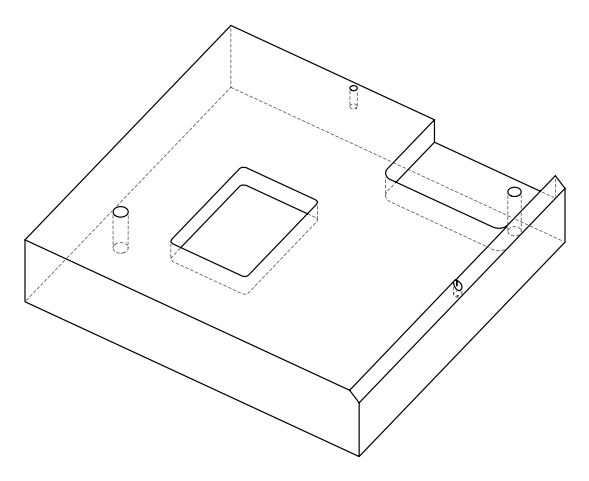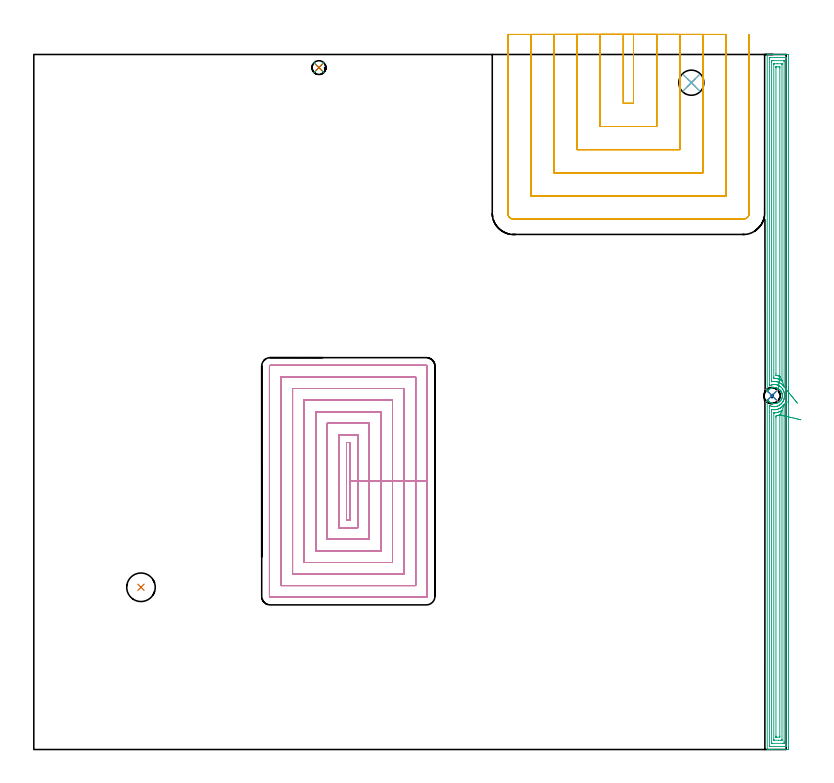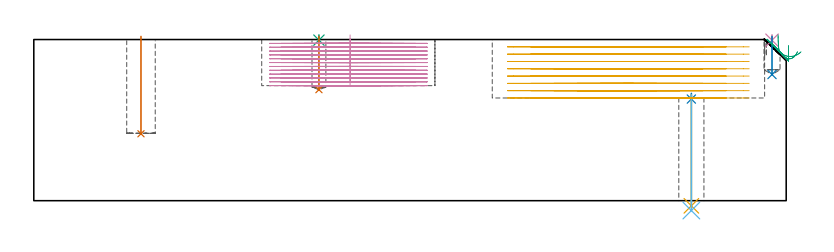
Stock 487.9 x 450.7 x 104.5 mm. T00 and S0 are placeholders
(PLAN: 11 operations, 8 tool changes, 116.3 min)
(1 INDEXABLE_INSERT_DRILL_BLIND_HOLE_FROM_SOLID | STEP1POCKET | NXT0302_008 | 0.25 min | 16330 mm3)
(2 SPOT_DRILL | STEP1HOLE | NXT0321_9005460120000 | 0.04 min | 4189 mm3)
(3 SPOT_DRILL_1 | STEP1POCKET_1 | NXT0321_9005460120000 | 0.03 min | 4 mm3)
(4 SPOT_DRILL_2 | STEP1POCKET_2 | NXT0321_9005460120000 | 0.03 min | 0 mm3)
(5 DRILL_THROUGH_HOLE_INTO_CENTER | STEP1HOLE | NXT0301_072 | 0.3 min | 5336 mm3)
(6 DRILL_TO_ENLARGE_THROUGH_HOLE | STEP1HOLE | UGT0301_287 | 0.31 min | 12220 mm3)
(7 DRILL_BLIND_HOLE_INTO_CENTER | STEP1POCKET_1 | NXT0301_061 | 0.14 min | 1981 mm3)
(8 DRILL_BLIND_HOLE_INTO_CENTER_1 | STEP1POCKET_2 | UGT0301_217 | 0.1 min | 1739 mm3)
(9 AREA_MILL | FG_CHAMFER_SURFACE | UGT0205_001 | 18.41 min | 42527 mm3)
(10 MILL_RECTANGULAR_POCKET | POCKET_RECTANGULAR_STRAIGHT | NXT0201_013 | Follow Part, ap 2.5, ae 75% | 59.44 min | 537633 mm3)
(11 MILL_SLOT | SLOT_PARTIAL_RECTANGULAR | UGT0201_094 | Follow Part, ap 5, ae 75% | 37.26 min | 770110 mm3)
(TOOL NXT0302_008 | Index. Insert Drill 18.5mm [880-D1850L25-05] | D18.5 PA176 FL93 Z2)
(TOOL NXT0321_9005460120000 | NC Spot Drill, 142deg, 12mm, Carbide, Uncoated | D12 PA142 FL30 Z2)
(TOOL NXT0301_072 | Carbide Drill 10.1mm [860.1-1010-051A1-MM 2214] | D10.1 PA140 FL71 Z2)
(TOOL UGT0301_287 | Twist Drill 16.3 mm | D16.3 PA118 FL125 Z2)
(TOOL NXT0301_061 | Carbide Drill 9mm [860.1-0900-027A1-MM 2214] | D9 PA140 FL47 Z2)
(TOOL UGT0301_217 | Twist Drill 10.4 mm | D10.4 PA118 FL82 Z2)
(TOOL UGT0205_001 | Chamfer Mill 20 x 3 x 45 deg. | D20 FL50 Z2)
(TOOL NXT0201_013 | ENDMILL 10mm | D10 FL30 Z4)
(TOOL UGT0201_094 | End mill 20 mm | D20 FL38 Z4)
(OP 1 INDEXABLE_INSERT_DRILL_BLIND_HOLE_FROM_SOLID)
G17 G21 G94 G90
T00 M6
G54
G17 G0 G90 X69.5 Y105.2 S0 M3
G43 Z114.5 H1
G94 G81 G98 Z43.4 F250. R106.5
G80
M5
M2
(OP 2 SPOT_DRILL)
G17 G21 G94 G90
T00 M6
G54
G17 G0 G90 X426.4 Y432.4 S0 M3
G43 Z114.5 H0
G94 G81 G98 Z65.898 F250. R69.6
G80
M5
M2
(OP 3 SPOT_DRILL_1)
G17 G21 G94 G90
T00 M6
G54
G17 G0 G90 X184.9 Y442.2 S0 M3
G43 Z114.5 H0
G94 G81 G98 Z104.113 F250. R107.5
G80
M5
M2
(OP 4 SPOT_DRILL_2)
G17 G21 G94 G90
T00 M6
G54
G17 G0 G90 X478.7 Y229.5 S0 M3
G43 Z114.5 H0
G94 G81 G98 Z104.052 F250. R107.5
G80
M5
M2
(OP 5 DRILL_THROUGH_HOLE_INTO_CENTER)
G17 G21 G94 G90
T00 M6
G54
G17 G0 G90 X426.4 Y432.4 S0 M3
G43 Z114.5 H1
G94 G73 G98 Z-3.338 F250. Q9.991 R68.6
G80
M5
M2
(OP 6 DRILL_TO_ENLARGE_THROUGH_HOLE)
G17 G21 G94 G90
T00 M6
G54
G17 G0 G90 X426.4 Y432.4 S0 M3
G43 Z114.5 H0
G94 G73 G98 Z-6.397 F250. Q14.599 R68.6
G80
M5
M2
(OP 7 DRILL_BLIND_HOLE_INTO_CENTER)
G17 G21 G94 G90
T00 M6
G54
G17 G0 G90 X184.9 Y442.2 S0 M3
G43 Z114.5 H1
G94 G81 G98 Z72. F250. R106.5
G80
M5
M2
(OP 8 DRILL_BLIND_HOLE_INTO_CENTER_1)
G17 G21 G94 G90
T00 M6
G54
G17 G0 G90 X478.7 Y229.5 S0 M3
G43 Z114.5 H0
G94 G81 G98 Z81.8 F250. R106.5
G80
M5
M2
(OP 9 AREA_MILL)
G17 G21 G94 G90
T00 M6
G54
G17 G0 G90 X489.4 Y235.35 S1061 M3
G43 Z114.5 H0
Z100.7
G94 G1 Y235.312 Z99.828 F250.
Y235.198 Z98.964
Y235.009 Z98.112
Y234.747 Z97.28
Y234.413 Z96.474
Y234.01 Z95.7
Y233.542 Z94.964
Y233.01 Z94.272
Y232.421 Z93.629
Y231.778 Z93.04
Y231.086 Z92.508
Y230.35 Z92.04
Y229.576 Z91.637
Y228.77 Z91.303
Y227.938 Z91.041
Y227.086 Z90.852
Y226.222 Z90.738
Y225.35 Z90.7
Y1.161
X489.399 Y0.621 Z90.701
X489.397 Y0.271 Z90.702
X489.393 Y0.01 Z90.704
X489.054 Y0. Z91.043
X478.567 Z101.527
X478.034 Z102.063
X477.694 Z102.402
X477.16 Z102.936
X476.82 Z103.275
X475.869 Z104.23
X475.734 Y0.002 Z104.359
X475.654 Y0.005 Z104.437
X475.603 Y0.01 Z104.488
X475.6 Y0.174 Z104.5
Y226.69
X475.607 Y227.047 Z104.492
X475.742 Y226.829 Z104.357
X475.83 Y226.69 Z104.27
X475.946 Y226.532 Z104.154
X476.169 Y226.228 Z103.931
X476.353 Y226.007 Z103.747
X476.55 Y225.798 Z103.55
X476.983 Y225.43 Z103.117
X477.44 Y225.106 Z102.66
X477.775 Y224.903 Z102.325
X478.05 Y224.773 Z102.05
X478.33 Y224.657 Z101.77
X478.772 Y224.511 Z101.328
X479.22 Y224.405 Z100.88
X479.664 Y224.339 Z100.436
X480.11 Y224.312 Z99.99
X480.556 Y224.323 Z99.544
X481. Y224.372 Z99.1
X481.447 Y224.464 Z98.653
X481.89 Y224.593 Z98.21
X482.262 Y224.736 Z97.838
X482.626 Y224.903 Z97.474
X482.78 Y224.991 Z97.32
X483.236 Y225.293 Z96.864
X483.67 Y225.636 Z96.43
X483.845 Y225.797 Z96.255
X484.221 Y226.22 Z95.879
X484.56 Y226.67 Z95.54
X484.572 Y226.69 Z95.527
X484.625 Y226.789 Z95.47
X484.815 Y227.13 Z95.283
X485.022 Y227.583 Z95.075
X485.073 Y227.733 Z95.023
X485.172 Y228.027 Z94.921
X485.286 Y228.476 Z94.81
X485.358 Y228.922 Z94.741
X485.371 Y229.114 Z94.728
X485.385 Y229.369 Z94.705
X485.382 Y229.499 Z94.704
X485.381 Y229.606 Z94.707
Y229.817 Z94.715
X485.354 Y230.066 Z94.743
X485.332 Y230.262 Z94.765
X485.319 Y230.328 Z94.779
X485.267 Y230.6 Z94.832
X485.245 Y230.711 Z94.852
X485.128 Y231.121 Z94.971
X485.118 Y231.156 Z94.981
X484.94 Y231.608 Z95.156
X484.84 Y231.813 Z95.259
X484.724 Y232.049 Z95.375
X484.685 Y232.114 Z95.414
X484.586 Y232.276 Z95.507
X484.565 Y232.315 Z95.532
X484.559 Y232.325 Z95.539
X484.524 Y232.375 Z95.576
X484.334 Y232.641 Z95.766
X484.092 Y232.942 Z96.008
X483.886 Y233.159 Z96.214
X483.67 Y233.365 Z96.43
X483.375 Y233.608 Z96.725
X483.069 Y233.835 Z97.031
X482.78 Y234.006 Z97.32
X482.34 Y234.226 Z97.76
X481.89 Y234.407 Z98.21
X481.447 Y234.536 Z98.653
X481. Y234.628 Z99.1
X480.556 Y234.677 Z99.544
X480.11 Y234.688 Z99.99
X479.664 Y234.661 Z100.436
X479.22 Y234.595 Z100.88
X478.772 Y234.489 Z101.328
X478.33 Y234.34 Z101.77
X477.878 Y234.141 Z102.222
X477.44 Y233.902 Z102.66
X477.33 Y233.835 Z102.77
X476.932 Y233.528 Z103.168
X476.55 Y233.194 Z103.55
X476.309 Y232.942 Z103.791
X475.971 Y232.508 Z104.129
X475.673 Y232.052 Z104.427
X475.671 Y232.049 Z104.429
X475.652 Y232.033 Z104.447
X475.605 Y232.048 Z104.495
X475.601 Y232.051 Z104.499
X475.6 Y232.052 Z104.5
Y450.526
X475.602 Y450.69 Z104.488
X475.732 Y450.697 Z104.36
X475.87 Y450.7 Z104.23
X476.138 Z103.961
X476.82 Z103.275
X478.034 Z102.063
X478.567 Z101.527
X489.054 Z91.043
X489.325 Y450.696 Z90.773
X489.392 Y450.69 Z90.705
X489.399 Y450.62 Z90.699
X489.4 Y450.079 Z90.7
Y225.35
X487.986 Z92.114
Y2.607
X487.985 Y2.408 Z92.115
X487.981 Y2.061 Z92.119
X487.979 Y2.021 Z92.121
X487.974 Y2.01 Z92.126
X487.945 Y2.007 Z92.155
X487.839 Y2.002 Z92.262
X487.705 Y2. Z92.395
X477.218 Z102.882
X477.064 Y2.003 Z103.036
X477.033 Y2.006 Z103.067
X477.022 Y2.01 Z103.078
X477.02 Y2.019 Z103.08
X477.017 Y2.055 Z103.083
X477.015 Y2.209 Z103.085
X477.014 Y222.223 Z103.086
X477.016 Y222.915 Z103.084
X477.019 Y223.116 Z103.081
X477.021 Y223.164 Z103.079
X477.026 Y223.171 Z103.074
X477.042 Y223.166 Z103.058
X477.061 Y223.158 Z103.039
X477.137 Y223.116 Z102.963
X477.694 Y222.847 Z102.406
X478.121 Y222.679 Z101.979
X478.567 Y222.541 Z101.533
X479.275 Y222.392 Z100.825
X479.441 Y222.371 Z100.659
X479.827 Y222.337 Z100.273
X480.221 Y222.319 Z99.879
X480.315 Y222.322 Z99.785
X480.698 Y222.343 Z99.402
X481.038 Y222.377 Z99.062
X481.189 Y222.4 Z98.911
X481.767 Y222.525 Z98.333
X482.063 Y222.611 Z98.037
X482.432 Y222.739 Z97.668
X482.937 Y222.952 Z97.163
X483.048 Y223.003 Z97.052
X483.264 Y223.116 Z96.836
X483.598 Y223.333 Z96.502
X483.811 Y223.477 Z96.289
X484.11 Y223.704 Z95.99
X484.489 Y224.01 Z95.611
X484.591 Y224.105 Z95.509
X484.685 Y224.199 Z95.415
X485.013 Y224.568 Z95.087
X485.288 Y224.903 Z94.812
X485.406 Y225.059 Z94.694
X485.559 Y225.268 Z94.541
X485.754 Y225.597 Z94.346
X485.865 Y225.797 Z94.235
X486.058 Y226.18 Z94.042
X486.285 Y226.69 Z93.815
X486.303 Y226.734 Z93.797
X486.316 Y226.77 Z93.784
X486.326 Y226.799 Z93.774
X486.433 Y227.12 Z93.667
X486.534 Y227.48 Z93.566
X486.561 Y227.584 Z93.539
X486.64 Y227.924 Z93.46
X486.689 Y228.215 Z93.411
X486.73 Y228.477 Z93.37
X486.779 Y229.017 Z93.321
X486.797 Y229.371 Z93.303
X486.789 Y229.9 Z93.311
X486.758 Y230.265 Z93.342
X486.725 Y230.556 Z93.375
X486.667 Y230.918 Z93.433
X486.62 Y231.158 Z93.48
X486.586 Y231.319 Z93.514
X486.433 Y231.887 Z93.667
X486.379 Y232.052 Z93.721
X486.349 Y232.137 Z93.751
X486.147 Y232.636 Z93.953
X485.998 Y232.945 Z94.102
X485.85 Y233.243 Z94.25
X485.559 Y233.728 Z94.541
X485.485 Y233.839 Z94.615
X485.288 Y234.116 Z94.812
X484.752 Y234.732 Z95.348
X484.685 Y234.798 Z95.415
X484.125 Y235.305 Z95.975
X483.811 Y235.539 Z96.289
X483.69 Y235.626 Z96.41
X483.212 Y235.901 Z96.888
X482.937 Y236.038 Z97.163
X482.668 Y236.163 Z97.432
X482.238 Y236.341 Z97.862
X482.063 Y236.394 Z98.037
X481.627 Y236.519 Z98.473
X481.189 Y236.603 Z98.911
X481.09 Y236.62 Z99.01
X480.679 Y236.659 Z99.421
X480.315 Y236.675 Z99.785
X480.161 Y236.678 Z99.939
X479.441 Y236.629 Z100.659
X479.344 Y236.619 Z100.756
X478.784 Y236.519 Z101.316
X478.609 Y236.477 Z101.491
X478.567 Y236.464 Z101.533
X477.951 Y236.256 Z102.149
X477.694 Y236.144 Z102.406
X477.343 Y235.984 Z102.757
X477.024 Y235.829 Z103.076
X477.021 Y235.916 Z103.079
X477.016 Y236.319 Z103.084
X477.015 Y236.519 Z103.085
X477.014 Y236.718 Z103.086
Y448.093
X477.015 Y448.292 Z103.085
X477.019 Y448.639 Z103.081
X477.021 Y448.679 Z103.079
X477.026 Y448.69 Z103.074
X477.056 Y448.693 Z103.044
X477.162 Y448.697 Z102.938
X477.295 Y448.7 Z102.805
X487.782 Z92.318
X487.936 Y448.697 Z92.164
X487.967 Y448.694 Z92.133
X487.978 Y448.69 Z92.122
X487.98 Y448.681 Z92.12
X487.983 Y448.645 Z92.117
X487.985 Y448.491 Z92.115
X487.986 Y225.35 Z92.114
X486.559 Y223.83 Z93.541
X486.565 Y223.731 Z93.535
X486.568 Y223.542 Z93.532
X486.571 Y223.258 Z93.529
Y223.116
Y4.947
X486.569 Y4.195 Z93.531
X486.567 Y4.057 Z93.533
X486.565 Y4.015 Z93.535
X486.527 Y4.01 Z93.573
X486.433 Y4.007 Z93.667
X485.749 Y4. Z94.351
X485.559 Z94.541
X478.758 Z101.342
X478.567 Y4.002 Z101.533
X478.504 Y4.005 Z101.596
X478.455 Y4.01 Z101.645
X478.435 Y4.02 Z101.665
X478.433 Y4.054 Z101.667
X478.43 Y4.195 Z101.67
X478.429 Y4.337 Z101.671
Y219.684
X478.434 Y220.435 Z101.666
X478.435 Y220.504 Z101.665
X478.44 Y220.527 Z101.66
X478.479 Y220.526 Z101.621
X478.567 Y220.509 Z101.533
X478.935 Y220.435 Z101.165
X479.441 Y220.364 Z100.659
X479.521 Y220.354 Z100.579
X480.315 Y220.326 Z99.785
X480.423 Y220.325 Z99.677
X480.799 Y220.348 Z99.301
X481.189 Y220.384 Z98.911
X481.234 Y220.389 Z98.866
X481.505 Y220.435 Z98.595
X481.962 Y220.539 Z98.138
X482.063 Y220.568 Z98.037
X482.631 Y220.749 Z97.469
X482.937 Y220.865 Z97.163
X483.683 Y221.198 Z96.417
X483.811 Y221.269 Z96.289
X483.848 Y221.291 Z96.252
X483.91 Y221.329 Z96.19
X484.377 Y221.643 Z95.723
X484.685 Y221.871 Z95.415
X485.125 Y222.223 Z94.975
X485.358 Y222.428 Z94.742
X485.559 Y222.627 Z94.541
X485.787 Y222.882 Z94.313
X485.991 Y223.116 Z94.109
X486.19 Y223.364 Z93.91
X486.559 Y223.83 Z93.541
X485.152 Y219.928 Z94.948
X485.153 Y219.916 Z94.947
X485.155 Y219.832 Z94.945
X485.157 Y219.703 Z94.943
Y219.542
Y6.393
X485.156 Y6.232 Z94.944
X485.153 Y6.103 Z94.947
X485.151 Y6.025 Z94.949
X485.112 Y6.01 Z94.988
X484.685 Y6. Z95.415
X484.667 Z95.433
X482.937 Z97.163
X480.298 Z99.802
X479.892 Y6.01 Z100.208
X479.849 Y6.011 Z100.251
X479.847 Y6.044 Z100.253
X479.844 Y6.094 Z100.256
X479.843 Y6.142 Z100.257
Y6.465
Y217.755
X479.844 Y218.236 Z100.256
X479.847 Y218.306 Z100.253
X479.849 Y218.321 Z100.251
X479.856 Y218.326 Z100.244
X479.891 Y218.328 Z100.209
X480.035 Y218.329 Z100.065
X480.315 Y218.327 Z99.785
X480.618 Y218.338 Z99.482
X481.189 Y218.385 Z98.911
X481.418 Y218.414 Z98.682
X482.063 Y218.537 Z98.037
X482.153 Y218.557 Z97.947
X482.499 Y218.648 Z97.601
X482.831 Y218.756 Z97.269
X482.937 Y218.795 Z97.163
X483.463 Y219.004 Z96.637
X483.811 Y219.161 Z96.289
X484.067 Y219.28 Z96.033
X484.544 Y219.542 Z95.556
X485.059 Y219.871 Z95.041
X485.152 Y219.928 Z94.948
X483.731 Y217.015 Z96.369
X483.736 Y217.003 Z96.364
X483.741 Y216.933 Z96.359
X483.743 Y216.861 Z96.357
Y216.788
Y8.663
X483.739 Y8.251 Z96.361
X483.736 Y8.046 Z96.364
X483.729 Y8.01 Z96.371
X483.678 Y8.006 Z96.422
X483.584 Y8.002 Z96.516
X481.837 Y8. Z98.263
X481.346 Y8.006 Z98.754
X481.292 Y8.01 Z98.808
X481.264 Y8.014 Z98.836
X481.262 Y8.051 Z98.838
X481.259 Y8.231 Z98.841
X481.257 Y8.594 Z98.843
Y8.663
Y215.005
X481.258 Y215.897 Z98.842
X481.259 Y215.968 Z98.841
X481.268 Y216.369 Z98.832
X481.611 Y216.43 Z98.489
X482.063 Y216.52 Z98.037
X482.339 Y216.579 Z97.761
X482.937 Y216.741 Z97.163
X483.028 Y216.768 Z97.072
X483.318 Y216.861 Z96.782
X483.675 Y217. Z96.425
X483.716 Y217.015 Z96.384
X483.725 Y217.016 Z96.375
X483.731 Y217.015 Z96.369
X484.365 Y216.867 Z95.788
X485.046 Y216.708 Z95.267
X485.768 Y216.54 Z94.808
X486.527 Y216.363 Z94.415
X487.316 Y216.179 Z94.092
X488.129 Y215.989 Z93.841
X488.961 Y215.795 Z93.663
X489.805 Y215.598 Z93.561
X490.654 Y215.4 Z93.534
X491.502 Y215.202 Z93.584
X492.343 Y215.006 Z93.709
X493.17 Y214.814 Z93.909
X493.977 Y214.625 Z94.182
X494.758 Y214.443 Z94.527
X495.506 Y214.269 Z94.94
X496.216 Y214.103 Z95.418
X496.883 Y213.948 Z95.959
X497.502 Y213.803 Z96.556
G0 X495.243 Y224.45 Z96.673
G1 X494.931 Y224.835 Z95.956
X494.58 Y225.268 Z95.285
X494.194 Y225.745 Z94.665
X493.775 Y226.262 Z94.1
X493.327 Y226.815 Z93.596
X492.852 Y227.4 Z93.156
X492.356 Y228.013 Z92.783
X491.841 Y228.649 Z92.48
X491.311 Y229.303 Z92.25
X490.771 Y229.969 Z92.094
X490.224 Y230.644 Z92.013
X489.675 Y231.322 Z92.008
X489.127 Y231.998 Z92.08
X488.586 Y232.666 Z92.227
X488.055 Y233.321 Z92.448
X487.538 Y233.96 Z92.742
X487.039 Y234.575 Z93.106
X486.562 Y235.164 Z93.538
X486.545 Y235.185 Z93.555
X486.433 Y235.329 Z93.667
X486.205 Y235.626 Z93.895
X485.559 Y236.372 Z94.541
X485.406 Y236.519 Z94.694
X484.685 Y237.139 Z95.415
X484.319 Y237.413 Z95.781
X483.811 Y237.715 Z96.289
X483.218 Y238.019 Z96.882
X482.937 Y238.135 Z97.163
X482.507 Y238.307 Z97.593
X482.063 Y238.433 Z98.037
X481.895 Y238.479 Z98.205
X481.189 Y238.609 Z98.911
X480.857 Y238.646 Z99.243
X480.315 Y238.673 Z99.785
X479.963 Y238.667 Z100.137
X479.441 Y238.631 Z100.659
X479.157 Y238.597 Z100.943
X478.567 Y238.495 Z101.533
X478.466 Y238.479 Z101.634
X478.441 Y238.476 Z101.659
X478.436 Y238.585 Z101.664
X478.432 Y238.774 Z101.668
X478.429 Y239.058 Z101.671
Y239.2
Y445.753
X478.431 Y446.505 Z101.669
X478.433 Y446.643 Z101.667
X478.435 Y446.685 Z101.665
X478.473 Y446.69 Z101.627
X478.567 Y446.693 Z101.533
X479.251 Y446.7 Z100.849
X479.441 Z100.659
X486.242 Z93.858
X486.433 Y446.698 Z93.667
X486.496 Y446.695 Z93.604
X486.545 Y446.69 Z93.555
X486.565 Y446.68 Z93.535
X486.567 Y446.646 Z93.533
X486.57 Y446.505 Z93.53
X486.571 Y446.363 Z93.529
Y235.484
X486.57 Y235.342 Z93.53
X486.568 Y235.247 Z93.532
X486.565 Y235.174 Z93.535
X486.562 Y235.164 Z93.538
X485.151 Y239.085 Z94.949
X485.132 Y239.09 Z94.968
X484.964 Y239.2 Z95.136
X484.685 Y239.369 Z95.415
X484.291 Y239.603 Z95.809
X483.811 Y239.837 Z96.289
X483.25 Y240.094 Z96.85
X482.937 Y240.21 Z97.163
X482.762 Y240.272 Z97.338
X482.063 Y240.461 Z98.037
X481.617 Y240.549 Z98.483
X481.189 Y240.615 Z98.911
X480.634 Y240.661 Z99.466
X480.315 Y240.673 Z99.785
X480.012 Y240.676 Z100.088
X479.923 Y240.678 Z100.177
X479.866 Y240.682 Z100.234
X479.849 Y240.686 Z100.251
X479.848 Y240.699 Z100.252
X479.845 Y240.826 Z100.255
X479.843 Y240.987 Z100.257
Y241.47
Y444.307
X479.844 Y444.468 Z100.256
X479.847 Y444.597 Z100.253
X479.849 Y444.675 Z100.251
X479.888 Y444.69 Z100.212
X480.315 Y444.7 Z99.785
X480.333 Z99.767
X482.063 Z98.037
X484.702 Z95.398
X485.108 Y444.691 Z94.992
X485.151 Y444.689 Z94.949
X485.154 Y444.656 Z94.946
X485.156 Y444.606 Z94.944
X485.157 Y444.558 Z94.943
Y444.235
Y239.611
X485.155 Y239.2 Z94.945
X485.151 Y239.085 Z94.949
X483.737 Y241.989 Z96.363
X483.698 Y241.996 Z96.402
X483.229 Y242.165 Z96.871
X482.937 Y242.256 Z97.163
X482.428 Y242.401 Z97.672
X482.063 Y242.479 Z98.037
X481.344 Y242.616 Z98.756
X481.301 Y242.629 Z98.799
X481.264 Y242.698 Z98.836
X481.257 Y243.668 Z98.843
Y442.037
X481.261 Y442.449 Z98.839
X481.264 Y442.654 Z98.836
X481.271 Y442.69 Z98.829
X481.322 Y442.694 Z98.778
X481.417 Y442.698 Z98.683
X483.163 Y442.7 Z96.937
X483.654 Y442.694 Z96.446
X483.708 Y442.69 Z96.392
X483.736 Y442.686 Z96.364
X483.738 Y442.649 Z96.362
X483.741 Y442.469 Z96.359
X483.743 Y442.106 Z96.357
Y442.037
Y242.156
X483.741 Y242.053 Z96.359
X483.739 Y242.003 Z96.361
X483.737 Y241.989 Z96.363
X483.63 Y241.135 Z96.509
X483.525 Y240.298 Z96.728
X483.422 Y239.482 Z97.021
X483.324 Y238.695 Z97.384
X483.229 Y237.942 Z97.815
X483.14 Y237.23 Z98.31
X483.056 Y236.563 Z98.866
X482.979 Y235.946 Z99.479
X482.908 Y235.385 Z100.143
X482.845 Y234.884 Z100.854
X482.79 Y234.446 Z101.607
X482.744 Y234.075 Z102.395
X482.706 Y233.773 Z103.212
X482.677 Y233.543 Z104.054
X482.657 Y233.387 Z104.912
X482.647 Y233.305 Z105.78
X482.646 Y233.299 Z106.652
X482.655 Y233.368 Z107.522
G0 Z114.5
M5
M2
(OP 10 MILL_RECTANGULAR_POCKET)
G17 G21 G94 G90
T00 M6
G54
G17 G0 G90 X205.1 Y153.455 S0 M3
G43 Z114.5 H0
Z107.5
G94 G1 Y173.95 Z102.008 F250.
Y199.1 F500.
X202.8
Y148.8
X205.1
Y173.95
X210.1
Y204.1
X197.8
Y143.8
X210.1
Y173.95
X217.6
Y211.6
X190.3
Y136.3
X217.6
Y173.95
X225.1
Y219.1
X182.8
Y128.8
X225.1
Y173.95
X232.6
Y226.6
X175.3
Y121.3
X232.6
Y173.95
X240.1
Y234.1
X167.8
Y113.8
X240.1
Y173.95
X247.6
Y241.6
X160.3
Y106.3
X247.6
Y173.95
X255.1
Y248.6
G3 X254.6 Y249.1 R0.5
G1 X153.3
G3 X152.8 Y248.6 R0.5
G1 Y99.3
G3 X153.3 Y98.8 R0.5
G1 X254.6
G3 X255.1 Y99.3 R0.5
G1 Y173.95
Y174.95
G0 X205.1 Y153.455 Z105.008
G1 Y173.95 Z99.517 F250.
Y199.1 F500.
X202.8
Y148.8
X205.1
Y173.95
X210.1
Y204.1
X197.8
Y143.8
X210.1
Y173.95
X217.6
Y211.6
X190.3
Y136.3
X217.6
Y173.95
X225.1
Y219.1
X182.8
Y128.8
X225.1
Y173.95
X232.6
Y226.6
X175.3
Y121.3
X232.6
Y173.95
X240.1
Y234.1
X167.8
Y113.8
X240.1
Y173.95
X247.6
Y241.6
X160.3
Y106.3
X247.6
Y173.95
X255.1
Y248.6
G3 X254.6 Y249.1 R0.5
G1 X153.3
G3 X152.8 Y248.6 R0.5
G1 Y99.3
G3 X153.3 Y98.8 R0.5
G1 X254.6
G3 X255.1 Y99.3 R0.5
G1 Y173.95
Y174.95
G0 X205.1 Y153.455 Z102.517
G1 Y173.95 Z97.025 F250.
Y199.1 F500.
X202.8
Y148.8
X205.1
Y173.95
X210.1
Y204.1
X197.8
Y143.8
X210.1
Y173.95
X217.6
Y211.6
X190.3
Y136.3
X217.6
Y173.95
X225.1
Y219.1
X182.8
Y128.8
X225.1
Y173.95
X232.6
Y226.6
X175.3
Y121.3
X232.6
Y173.95
X240.1
Y234.1
X167.8
Y113.8
X240.1
Y173.95
X247.6
Y241.6
X160.3
Y106.3
X247.6
Y173.95
X255.1
Y248.6
G3 X254.6 Y249.1 R0.5
G1 X153.3
G3 X152.8 Y248.6 R0.5
G1 Y99.3
G3 X153.3 Y98.8 R0.5
G1 X254.6
G3 X255.1 Y99.3 R0.5
G1 Y173.95
Y174.95
G0 X205.1 Y153.455 Z100.025
G1 Y173.95 Z94.533 F250.
Y199.1 F500.
X202.8
Y148.8
X205.1
Y173.95
X210.1
Y204.1
X197.8
Y143.8
X210.1
Y173.95
X217.6
Y211.6
X190.3
Y136.3
X217.6
Y173.95
X225.1
Y219.1
X182.8
Y128.8
X225.1
Y173.95
X232.6
Y226.6
X175.3
Y121.3
X232.6
Y173.95
X240.1
Y234.1
X167.8
Y113.8
X240.1
Y173.95
X247.6
Y241.6
X160.3
Y106.3
X247.6
Y173.95
X255.1
Y248.6
G3 X254.6 Y249.1 R0.5
G1 X153.3
G3 X152.8 Y248.6 R0.5
G1 Y99.3
G3 X153.3 Y98.8 R0.5
G1 X254.6
G3 X255.1 Y99.3 R0.5
G1 Y173.95
Y174.95
G0 X205.1 Y153.455 Z97.533
G1 Y173.95 Z92.042 F250.
Y199.1 F500.
X202.8
Y148.8
X205.1
Y173.95
X210.1
Y204.1
X197.8
Y143.8
X210.1
Y173.95
X217.6
Y211.6
X190.3
Y136.3
X217.6
Y173.95
X225.1
Y219.1
X182.8
Y128.8
X225.1
Y173.95
X232.6
Y226.6
X175.3
Y121.3
X232.6
Y173.95
X240.1
Y234.1
X167.8
Y113.8
X240.1
Y173.95
X247.6
Y241.6
X160.3
Y106.3
X247.6
Y173.95
X255.1
Y248.6
G3 X254.6 Y249.1 R0.5
G1 X153.3
G3 X152.8 Y248.6 R0.5
G1 Y99.3
G3 X153.3 Y98.8 R0.5
G1 X254.6
G3 X255.1 Y99.3 R0.5
G1 Y173.95
Y174.95
G0 X205.1 Y153.455 Z95.042
G1 Y173.95 Z89.55 F250.
Y199.1 F500.
X202.8
Y148.8
X205.1
Y173.95
X210.1
Y204.1
X197.8
Y143.8
X210.1
Y173.95
X217.6
Y211.6
X190.3
Y136.3
X217.6
Y173.95
X225.1
Y219.1
X182.8
Y128.8
X225.1
Y173.95
X232.6
Y226.6
X175.3
Y121.3
X232.6
Y173.95
X240.1
Y234.1
X167.8
Y113.8
X240.1
Y173.95
X247.6
Y241.6
X160.3
Y106.3
X247.6
Y173.95
X255.1
Y248.6
G3 X254.6 Y249.1 R0.5
G1 X153.3
G3 X152.8 Y248.6 R0.5
G1 Y99.3
G3 X153.3 Y98.8 R0.5
G1 X254.6
G3 X255.1 Y99.3 R0.5
G1 Y173.95
Y174.95
G0 X205.1 Y153.455 Z92.55
G1 Y173.95 Z87.058 F250.
Y199.1 F500.
X202.8
Y148.8
X205.1
Y173.95
X210.1
Y204.1
X197.8
Y143.8
X210.1
Y173.95
X217.6
Y211.6
X190.3
Y136.3
X217.6
Y173.95
X225.1
Y219.1
X182.8
Y128.8
X225.1
Y173.95
X232.6
Y226.6
X175.3
Y121.3
X232.6
Y173.95
X240.1
Y234.1
X167.8
Y113.8
X240.1
Y173.95
X247.6
Y241.6
X160.3
Y106.3
X247.6
Y173.95
X255.1
Y248.6
G3 X254.6 Y249.1 R0.5
G1 X153.3
G3 X152.8 Y248.6 R0.5
G1 Y99.3
G3 X153.3 Y98.8 R0.5
G1 X254.6
G3 X255.1 Y99.3 R0.5
G1 Y173.95
Y174.95
G0 X205.1 Y153.455 Z90.058
G1 Y173.95 Z84.567 F250.
Y199.1 F500.
X202.8
Y148.8
X205.1
Y173.95
X210.1
Y204.1
X197.8
Y143.8
X210.1
Y173.95
X217.6
Y211.6
X190.3
Y136.3
X217.6
Y173.95
X225.1
Y219.1
X182.8
Y128.8
X225.1
Y173.95
X232.6
Y226.6
X175.3
Y121.3
X232.6
Y173.95
X240.1
Y234.1
X167.8
Y113.8
X240.1
Y173.95
X247.6
Y241.6
X160.3
Y106.3
X247.6
Y173.95
X255.1
Y248.6
G3 X254.6 Y249.1 R0.5
G1 X153.3
G3 X152.8 Y248.6 R0.5
G1 Y99.3
G3 X153.3 Y98.8 R0.5
G1 X254.6
G3 X255.1 Y99.3 R0.5
G1 Y173.95
Y174.95
G0 X205.1 Y153.455 Z87.567
G1 Y173.95 Z82.075 F250.
Y199.1 F500.
X202.8
Y148.8
X205.1
Y173.95
X210.1
Y204.1
X197.8
Y143.8
X210.1
Y173.95
X217.6
Y211.6
X190.3
Y136.3
X217.6
Y173.95
X225.1
Y219.1
X182.8
Y128.8
X225.1
Y173.95
X232.6
Y226.6
X175.3
Y121.3
X232.6
Y173.95
X240.1
Y234.1
X167.8
Y113.8
X240.1
Y173.95
X247.6
Y241.6
X160.3
Y106.3
X247.6
Y173.95
X255.1
Y248.6
G3 X254.6 Y249.1 R0.5
G1 X153.3
G3 X152.8 Y248.6 R0.5
G1 Y99.3
G3 X153.3 Y98.8 R0.5
G1 X254.6
G3 X255.1 Y99.3 R0.5
G1 Y173.95
Y174.95
G0 X205.1 Y153.455 Z85.075
G1 Y173.95 Z79.583 F250.
Y199.1 F500.
X202.8
Y148.8
X205.1
Y173.95
X210.1
Y204.1
X197.8
Y143.8
X210.1
Y173.95
X217.6
Y211.6
X190.3
Y136.3
X217.6
Y173.95
X225.1
Y219.1
X182.8
Y128.8
X225.1
Y173.95
X232.6
Y226.6
X175.3
Y121.3
X232.6
Y173.95
X240.1
Y234.1
X167.8
Y113.8
X240.1
Y173.95
X247.6
Y241.6
X160.3
Y106.3
X247.6
Y173.95
X255.1
Y248.6
G3 X254.6 Y249.1 R0.5
G1 X153.3
G3 X152.8 Y248.6 R0.5
G1 Y99.3
G3 X153.3 Y98.8 R0.5
G1 X254.6
G3 X255.1 Y99.3 R0.5
G1 Y173.95
Y174.95
G0 X205.1 Y153.455 Z82.583
G1 Y173.95 Z77.092 F250.
Y199.1 F500.
X202.8
Y148.8
X205.1
Y173.95
X210.1
Y204.1
X197.8
Y143.8
X210.1
Y173.95
X217.6
Y211.6
X190.3
Y136.3
X217.6
Y173.95
X225.1
Y219.1
X182.8
Y128.8
X225.1
Y173.95
X232.6
Y226.6
X175.3
Y121.3
X232.6
Y173.95
X240.1
Y234.1
X167.8
Y113.8
X240.1
Y173.95
X247.6
Y241.6
X160.3
Y106.3
X247.6
Y173.95
X255.1
Y248.6
G3 X254.6 Y249.1 R0.5
G1 X153.3
G3 X152.8 Y248.6 R0.5
G1 Y99.3
G3 X153.3 Y98.8 R0.5
G1 X254.6
G3 X255.1 Y99.3 R0.5
G1 Y173.95
Y174.95
G0 X205.1 Y153.455 Z80.092
G1 Y173.95 Z74.6 F250.
Y199.1 F500.
X202.8
Y148.8
X205.1
Y173.95
X210.1
Y204.1
X197.8
Y143.8
X210.1
Y173.95
X217.6
Y211.6
X190.3
Y136.3
X217.6
Y173.95
X225.1
Y219.1
X182.8
Y128.8
X225.1
Y173.95
X232.6
Y226.6
X175.3
Y121.3
X232.6
Y173.95
X240.1
Y234.1
X167.8
Y113.8
X240.1
Y173.95
X247.6
Y241.6
X160.3
Y106.3
X247.6
Y173.95
X255.1
Y248.6
G3 X254.6 Y249.1 R0.5
G1 X153.3
G3 X152.8 Y248.6 R0.5
G1 Y99.3
G3 X153.3 Y98.8 R0.5
G1 X254.6
G3 X255.1 Y99.3 R0.5
G1 Y173.95
Y174.95
G0 Z114.5
M5
M2
(OP 11 MILL_SLOT)
G17 G21 G94 G90
T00 M6
G54
G17 G0 G90 X382.3 Y463.7 S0 M3
G43 Z114.5 H0
Z99.762
G94 G1 Y460.7 F250.
Y419. F500.
X388.9
Y460.7
Y463.7 F250.
X367.3
Y460.7
Y404. F500.
X403.9
Y460.7
Y463.7 F250.
X352.3
Y460.7
Y389. F500.
X418.9
Y460.7
Y463.7 F250.
X337.3
Y460.7
Y374. F500.
X433.9
Y460.7
Y463.7 F250.
X322.3
Y460.7
Y359. F500.
X448.9
Y460.7
Y463.7 F250.
X307.3
Y460.7
Y347.8 F500.
G3 X311.1 Y344. R3.8
G1 X460.1
G3 X463.9 Y347.8 R3.8
G1 Y460.7
Y463.7 F250.
G0 X382.3 Z95.025
G1 Y460.7
Y419. F500.
X388.9
Y460.7
Y463.7 F250.
X367.3
Y460.7
Y404. F500.
X403.9
Y460.7
Y463.7 F250.
X352.3
Y460.7
Y389. F500.
X418.9
Y460.7
Y463.7 F250.
X337.3
Y460.7
Y374. F500.
X433.9
Y460.7
Y463.7 F250.
X322.3
Y460.7
Y359. F500.
X448.9
Y460.7
Y463.7 F250.
X307.3
Y460.7
Y347.8 F500.
G3 X311.1 Y344. R3.8
G1 X460.1
G3 X463.9 Y347.8 R3.8
G1 Y460.7
Y463.7 F250.
G0 X382.3 Z90.287
G1 Y460.7
Y419. F500.
X388.9
Y460.7
Y463.7 F250.
X367.3
Y460.7
Y404. F500.
X403.9
Y460.7
Y463.7 F250.
X352.3
Y460.7
Y389. F500.
X418.9
Y460.7
Y463.7 F250.
X337.3
Y460.7
Y374. F500.
X433.9
Y460.7
Y463.7 F250.
X322.3
Y460.7
Y359. F500.
X448.9
Y460.7
Y463.7 F250.
X307.3
Y460.7
Y347.8 F500.
G3 X311.1 Y344. R3.8
G1 X460.1
G3 X463.9 Y347.8 R3.8
G1 Y460.7
Y463.7 F250.
G0 X382.3 Z85.55
G1 Y460.7
Y419. F500.
X388.9
Y460.7
Y463.7 F250.
X367.3
Y460.7
Y404. F500.
X403.9
Y460.7
Y463.7 F250.
X352.3
Y460.7
Y389. F500.
X418.9
Y460.7
Y463.7 F250.
X337.3
Y460.7
Y374. F500.
X433.9
Y460.7
Y463.7 F250.
X322.3
Y460.7
Y359. F500.
X448.9
Y460.7
Y463.7 F250.
X307.3
Y460.7
Y347.8 F500.
G3 X311.1 Y344. R3.8
G1 X460.1
G3 X463.9 Y347.8 R3.8
G1 Y460.7
Y463.7 F250.
G0 X382.3 Z80.812
G1 Y460.7
Y419. F500.
X388.9
Y460.7
Y463.7 F250.
X367.3
Y460.7
Y404. F500.
X403.9
Y460.7
Y463.7 F250.
X352.3
Y460.7
Y389. F500.
X418.9
Y460.7
Y463.7 F250.
X337.3
Y460.7
Y374. F500.
X433.9
Y460.7
Y463.7 F250.
X322.3
Y460.7
Y359. F500.
X448.9
Y460.7
Y463.7 F250.
X307.3
Y460.7
Y347.8 F500.
G3 X311.1 Y344. R3.8
G1 X460.1
G3 X463.9 Y347.8 R3.8
G1 Y460.7
Y463.7 F250.
G0 X382.3 Z76.075
G1 Y460.7
Y419. F500.
X388.9
Y460.7
Y463.7 F250.
X367.3
Y460.7
Y404. F500.
X403.9
Y460.7
Y463.7 F250.
X352.3
Y460.7
Y389. F500.
X418.9
Y460.7
Y463.7 F250.
X337.3
Y460.7
Y374. F500.
X433.9
Y460.7
Y463.7 F250.
X322.3
Y460.7
Y359. F500.
X448.9
Y460.7
Y463.7 F250.
X307.3
Y460.7
Y347.8 F500.
G3 X311.1 Y344. R3.8
G1 X460.1
G3 X463.9 Y347.8 R3.8
G1 Y460.7
Y463.7 F250.
G0 X382.3 Z71.337
G1 Y460.7
Y419. F500.
X388.9
Y460.7
Y463.7 F250.
X367.3
Y460.7
Y404. F500.
X403.9
Y460.7
Y463.7 F250.
X352.3
Y460.7
Y389. F500.
X418.9
Y460.7
Y463.7 F250.
X337.3
Y460.7
Y374. F500.
X433.9
Y460.7
Y463.7 F250.
X322.3
Y460.7
Y359. F500.
X448.9
Y460.7
Y463.7 F250.
X307.3
Y460.7
Y347.8 F500.
G3 X311.1 Y344. R3.8
G1 X460.1
G3 X463.9 Y347.8 R3.8
G1 Y460.7
Y463.7 F250.
G0 X382.3 Z66.6
G1 Y460.7
Y419. F500.
X388.9
Y460.7
Y463.7 F250.
X367.3
Y460.7
Y404. F500.
X403.9
Y460.7
Y463.7 F250.
X352.3
Y460.7
Y389. F500.
X418.9
Y460.7
Y463.7 F250.
X337.3
Y460.7
Y374. F500.
X433.9
Y460.7
Y463.7 F250.
X322.3
Y460.7
Y359. F500.
X448.9
Y460.7
Y463.7 F250.
X307.3
Y460.7
Y347.8 F500.
G3 X311.1 Y344. R3.8
G1 X460.1
G3 X463.9 Y347.8 R3.8
G1 Y460.7
Y463.7 F250.
G0 Z114.5
M5
M2
